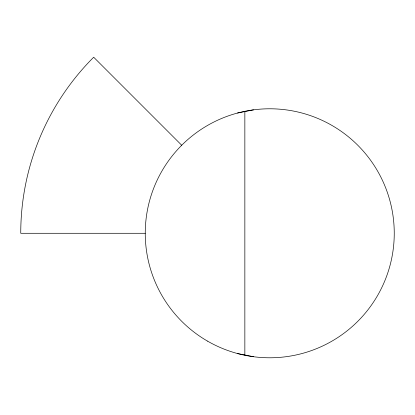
<?xml version="1.0" encoding="UTF-8"?>
<svg xmlns="http://www.w3.org/2000/svg" width="415" height="415" viewBox="0 0 415 415"><rect width="100%" height="100%" fill="white"/><g stroke="black" fill="none" stroke-linecap="round" stroke-linejoin="round"><path stroke-width="0.62" d="M237.525 113.025L253.498 109.851M145.25 233.287L20.75 233.287A249 249 0 0 1 93.681 57.213L181.713 145.25M237.525 353.544L253.498 356.718M244.85 111.573L244.85 355.001M207.5 341.104A124.5 124.5 0 0 0 394.25 233.287A124.5 124.5 0 0 0 207.5 125.465A124.5 124.5 0 0 0 207.5 341.104"/></g></svg>
